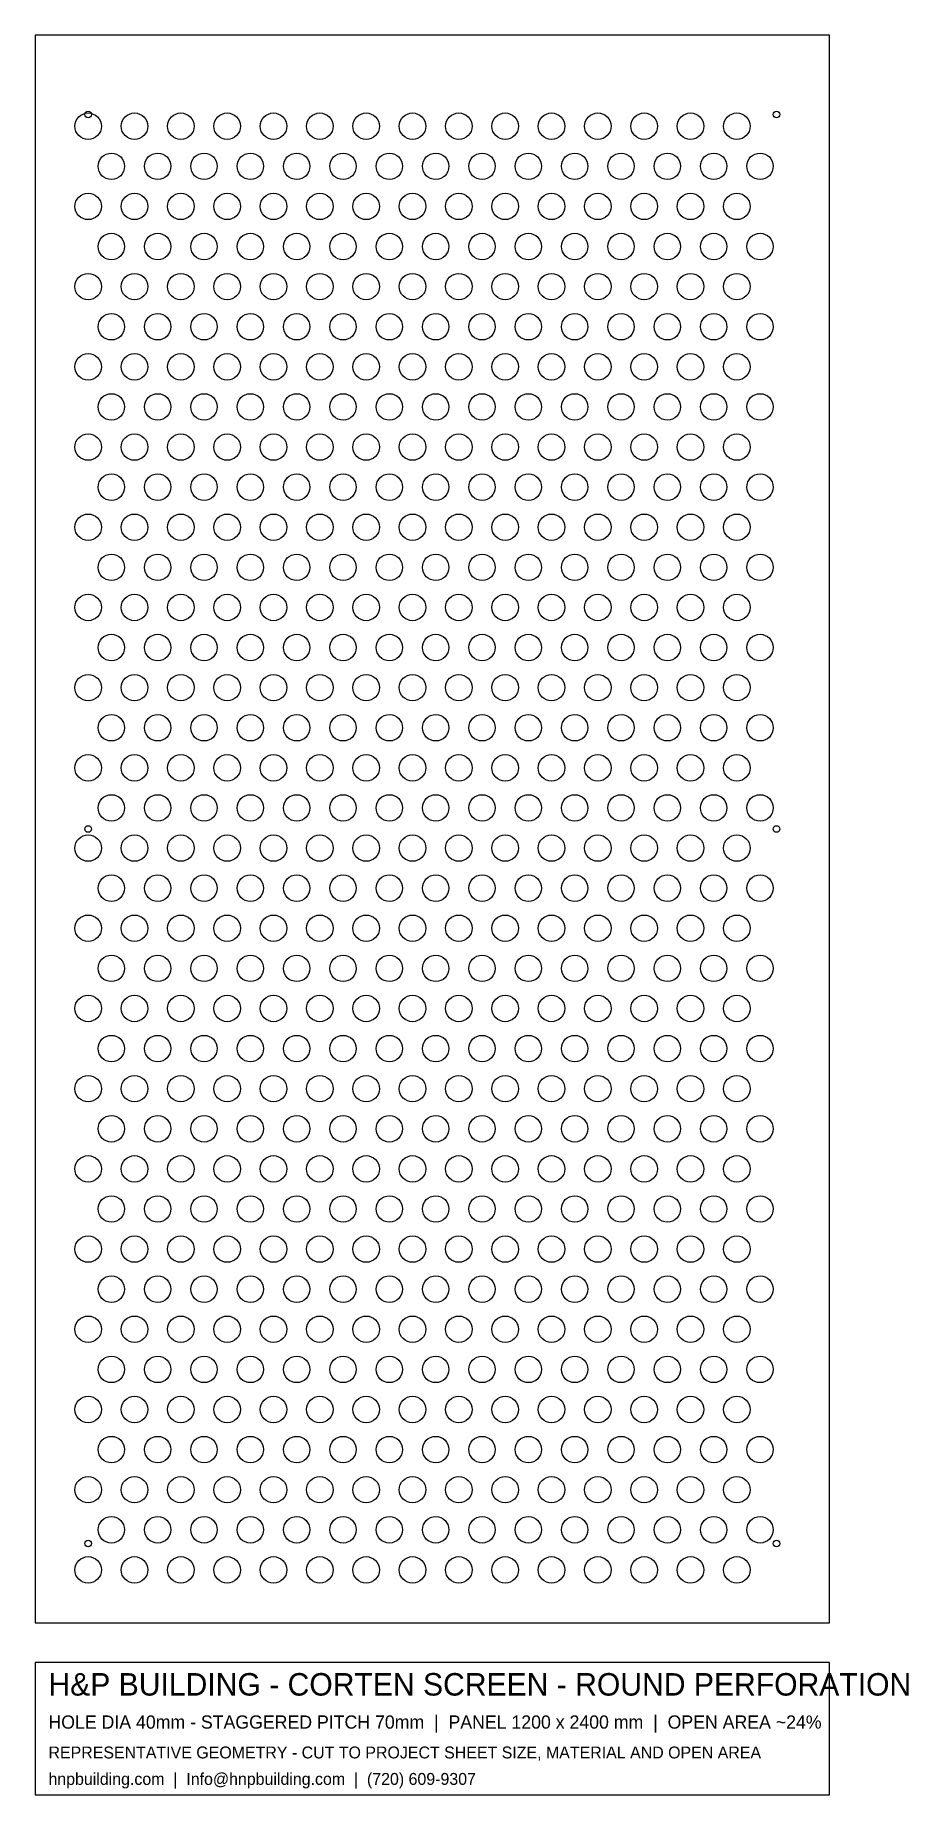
# Model space of a CAD drawing. Header units: millimetres. Extents: x 0 to 1320, y -260 to 2400.
import ezdxf

# ---------------------------------------------------------------- set-up
doc = ezdxf.new("R2010")
doc.units = ezdxf.units.MM
for name, color, linetype in [('HNP-FIXING', 5, 'CONTINUOUS'), ('HNP-NOTES', 8, 'CONTINUOUS'), ('HNP-PANEL-OUTLINE', 7, 'CONTINUOUS'), ('HNP-PERFORATION', 1, 'CONTINUOUS')]:
    doc.layers.add(name, color=color, linetype=linetype)

msp = doc.modelspace()

# ---------------------------------------------------------------- linework, layer by layer
at = {"layer": 'HNP-FIXING'}
for centre in [(80, 2280), (1120, 2280), (80, 1200), (1120, 1200), (80, 120), (1120, 120)]:
    msp.add_circle(centre, 5, dxfattribs=at)
at = {"layer": 'HNP-NOTES'}
for p, q in [((1200, -60), (0, -60)), ((0, -60), (0, -260)), ((1200, -260), (1200, -60)), ((0, -260), (1200, -260))]:
    msp.add_line(p, q, dxfattribs=at)
at = {"layer": 'HNP-PANEL-OUTLINE'}
for p, q in [((1200, 2400), (0, 2400)), ((0, 2400), (0, 0)), ((1200, 0), (1200, 2400)), ((0, 0), (1200, 0))]:
    msp.add_line(p, q, dxfattribs=at)
at = {"layer": 'HNP-PERFORATION'}
for centre in [(80, 2262.384), (150, 2262.384), (220, 2262.384), (290, 2262.384), (360, 2262.384), (430, 2262.384), (500, 2262.384), (570, 2262.384), (640, 2262.384), (710, 2262.384), (780, 2262.384), (850, 2262.384), (920, 2262.384), (990, 2262.384), (1060, 2262.384), (115, 2201.762), (185, 2201.762), (255, 2201.762), (325, 2201.762), (395, 2201.762), (465, 2201.762), (535, 2201.762), (605, 2201.762), (675, 2201.762), (745, 2201.762), (815, 2201.762), (885, 2201.762), (955, 2201.762), (1025, 2201.762), (1095, 2201.762), (80, 2141.14), (150, 2141.14), (220, 2141.14), (290, 2141.14), (360, 2141.14), (430, 2141.14), (500, 2141.14), (570, 2141.14), (640, 2141.14), (710, 2141.14), (780, 2141.14), (850, 2141.14), (920, 2141.14), (990, 2141.14), (1060, 2141.14), (115, 2080.519), (185, 2080.519), (255, 2080.519), (325, 2080.519), (395, 2080.519), (465, 2080.519), (535, 2080.519), (605, 2080.519), (675, 2080.519), (745, 2080.519), (815, 2080.519), (885, 2080.519), (955, 2080.519), (1025, 2080.519), (1095, 2080.519), (80, 2019.897), (150, 2019.897), (220, 2019.897), (290, 2019.897), (360, 2019.897), (430, 2019.897), (500, 2019.897), (570, 2019.897), (640, 2019.897), (710, 2019.897), (780, 2019.897), (850, 2019.897), (920, 2019.897), (990, 2019.897), (1060, 2019.897), (115, 1959.275), (185, 1959.275), (255, 1959.275), (325, 1959.275), (395, 1959.275), (465, 1959.275), (535, 1959.275), (605, 1959.275), (675, 1959.275), (745, 1959.275), (815, 1959.275), (885, 1959.275), (955, 1959.275), (1025, 1959.275), (1095, 1959.275), (80, 1898.653), (150, 1898.653), (220, 1898.653), (290, 1898.653), (360, 1898.653), (430, 1898.653), (500, 1898.653), (570, 1898.653), (640, 1898.653), (710, 1898.653), (780, 1898.653), (850, 1898.653), (920, 1898.653), (990, 1898.653), (1060, 1898.653), (115, 1838.032), (185, 1838.032), (255, 1838.032), (325, 1838.032), (395, 1838.032), (465, 1838.032), (535, 1838.032), (605, 1838.032), (675, 1838.032), (745, 1838.032), (815, 1838.032), (885, 1838.032), (955, 1838.032), (1025, 1838.032), (1095, 1838.032), (80, 1777.41), (150, 1777.41), (220, 1777.41), (290, 1777.41), (360, 1777.41), (430, 1777.41), (500, 1777.41), (570, 1777.41), (640, 1777.41), (710, 1777.41), (780, 1777.41), (850, 1777.41), (920, 1777.41), (990, 1777.41), (1060, 1777.41), (115, 1716.788), (185, 1716.788), (255, 1716.788), (325, 1716.788), (395, 1716.788), (465, 1716.788), (535, 1716.788), (605, 1716.788), (675, 1716.788), (745, 1716.788), (815, 1716.788), (885, 1716.788), (955, 1716.788), (1025, 1716.788), (1095, 1716.788), (80, 1656.166), (150, 1656.166), (220, 1656.166), (290, 1656.166), (360, 1656.166), (430, 1656.166), (500, 1656.166), (570, 1656.166), (640, 1656.166), (710, 1656.166), (780, 1656.166), (850, 1656.166), (920, 1656.166), (990, 1656.166), (1060, 1656.166), (115, 1595.544), (185, 1595.544), (255, 1595.544), (325, 1595.544), (395, 1595.544), (465, 1595.544), (535, 1595.544), (605, 1595.544), (675, 1595.544), (745, 1595.544), (815, 1595.544), (885, 1595.544), (955, 1595.544), (1025, 1595.544), (1095, 1595.544), (80, 1534.923), (150, 1534.923), (220, 1534.923), (290, 1534.923), (360, 1534.923), (430, 1534.923), (500, 1534.923), (570, 1534.923), (640, 1534.923), (710, 1534.923), (780, 1534.923), (850, 1534.923), (920, 1534.923), (990, 1534.923), (1060, 1534.923), (115, 1474.301), (185, 1474.301), (255, 1474.301), (325, 1474.301), (395, 1474.301), (465, 1474.301), (535, 1474.301), (605, 1474.301), (675, 1474.301), (745, 1474.301), (815, 1474.301), (885, 1474.301), (955, 1474.301), (1025, 1474.301), (1095, 1474.301), (80, 1413.679), (150, 1413.679), (220, 1413.679), (290, 1413.679), (360, 1413.679), (430, 1413.679), (500, 1413.679), (570, 1413.679), (640, 1413.679), (710, 1413.679), (780, 1413.679), (850, 1413.679), (920, 1413.679), (990, 1413.679), (1060, 1413.679), (115, 1353.057), (185, 1353.057), (255, 1353.057), (325, 1353.057), (395, 1353.057), (465, 1353.057), (535, 1353.057), (605, 1353.057), (675, 1353.057), (745, 1353.057), (815, 1353.057), (885, 1353.057), (955, 1353.057), (1025, 1353.057), (1095, 1353.057), (80, 1292.436), (150, 1292.436), (220, 1292.436), (290, 1292.436), (360, 1292.436), (430, 1292.436), (500, 1292.436), (570, 1292.436), (640, 1292.436), (710, 1292.436), (780, 1292.436), (850, 1292.436), (920, 1292.436), (990, 1292.436), (1060, 1292.436), (115, 1231.814), (185, 1231.814), (255, 1231.814), (325, 1231.814), (395, 1231.814), (465, 1231.814), (535, 1231.814), (605, 1231.814), (675, 1231.814), (745, 1231.814), (815, 1231.814), (885, 1231.814), (955, 1231.814), (1025, 1231.814), (1095, 1231.814), (80, 1171.192), (150, 1171.192), (220, 1171.192), (290, 1171.192), (360, 1171.192), (430, 1171.192), (500, 1171.192), (570, 1171.192), (640, 1171.192), (710, 1171.192), (780, 1171.192), (850, 1171.192), (920, 1171.192), (990, 1171.192), (1060, 1171.192), (115, 1110.57), (185, 1110.57), (255, 1110.57), (325, 1110.57), (395, 1110.57), (465, 1110.57), (535, 1110.57), (605, 1110.57), (675, 1110.57), (745, 1110.57), (815, 1110.57), (885, 1110.57), (955, 1110.57), (1025, 1110.57), (1095, 1110.57), (80, 1049.948), (150, 1049.948), (220, 1049.948), (290, 1049.948), (360, 1049.948), (430, 1049.948), (500, 1049.948), (570, 1049.948), (640, 1049.948), (710, 1049.948), (780, 1049.948), (850, 1049.948), (920, 1049.948), (990, 1049.948), (1060, 1049.948), (115, 989.327), (185, 989.327), (255, 989.327), (325, 989.327), (395, 989.327), (465, 989.327), (535, 989.327), (605, 989.327), (675, 989.327), (745, 989.327), (815, 989.327), (885, 989.327), (955, 989.327), (1025, 989.327), (1095, 989.327), (80, 928.705), (150, 928.705), (220, 928.705), (290, 928.705), (360, 928.705), (430, 928.705), (500, 928.705), (570, 928.705), (640, 928.705), (710, 928.705), (780, 928.705), (850, 928.705), (920, 928.705), (990, 928.705), (1060, 928.705), (115, 868.083), (185, 868.083), (255, 868.083), (325, 868.083), (395, 868.083), (465, 868.083), (535, 868.083), (605, 868.083), (675, 868.083), (745, 868.083), (815, 868.083), (885, 868.083), (955, 868.083), (1025, 868.083), (1095, 868.083), (80, 807.461), (150, 807.461), (220, 807.461), (290, 807.461), (360, 807.461), (430, 807.461), (500, 807.461), (570, 807.461), (640, 807.461), (710, 807.461), (780, 807.461), (850, 807.461), (920, 807.461), (990, 807.461), (1060, 807.461), (115, 746.84), (185, 746.84), (255, 746.84), (325, 746.84), (395, 746.84), (465, 746.84), (535, 746.84), (605, 746.84), (675, 746.84), (745, 746.84), (815, 746.84), (885, 746.84), (955, 746.84), (1025, 746.84), (1095, 746.84), (80, 686.218), (150, 686.218), (220, 686.218), (290, 686.218), (360, 686.218), (430, 686.218), (500, 686.218), (570, 686.218), (640, 686.218), (710, 686.218), (780, 686.218), (850, 686.218), (920, 686.218), (990, 686.218), (1060, 686.218), (115, 625.596), (185, 625.596), (255, 625.596), (325, 625.596), (395, 625.596), (465, 625.596), (535, 625.596), (605, 625.596), (675, 625.596), (745, 625.596), (815, 625.596), (885, 625.596), (955, 625.596), (1025, 625.596), (1095, 625.596), (80, 564.974), (150, 564.974), (220, 564.974), (290, 564.974), (360, 564.974), (430, 564.974), (500, 564.974), (570, 564.974), (640, 564.974), (710, 564.974), (780, 564.974), (850, 564.974), (920, 564.974), (990, 564.974), (1060, 564.974), (115, 504.352), (185, 504.352), (255, 504.352), (325, 504.352), (395, 504.352), (465, 504.352), (535, 504.352), (605, 504.352), (675, 504.352), (745, 504.352), (815, 504.352), (885, 504.352), (955, 504.352), (1025, 504.352), (1095, 504.352), (80, 443.731), (150, 443.731), (220, 443.731), (290, 443.731), (360, 443.731), (430, 443.731), (500, 443.731), (570, 443.731), (640, 443.731), (710, 443.731), (780, 443.731), (850, 443.731), (920, 443.731), (990, 443.731), (1060, 443.731), (115, 383.109), (185, 383.109), (255, 383.109), (325, 383.109), (395, 383.109), (465, 383.109), (535, 383.109), (605, 383.109), (675, 383.109), (745, 383.109), (815, 383.109), (885, 383.109), (955, 383.109), (1025, 383.109), (1095, 383.109), (80, 322.487), (150, 322.487), (220, 322.487), (290, 322.487), (360, 322.487), (430, 322.487), (500, 322.487), (570, 322.487), (640, 322.487), (710, 322.487), (780, 322.487), (850, 322.487), (920, 322.487), (990, 322.487), (1060, 322.487), (115, 261.865), (185, 261.865), (255, 261.865), (325, 261.865), (395, 261.865), (465, 261.865), (535, 261.865), (605, 261.865), (675, 261.865), (745, 261.865), (815, 261.865), (885, 261.865), (955, 261.865), (1025, 261.865), (1095, 261.865), (80, 201.244), (150, 201.244), (220, 201.244), (290, 201.244), (360, 201.244), (430, 201.244), (500, 201.244), (570, 201.244), (640, 201.244), (710, 201.244), (780, 201.244), (850, 201.244), (920, 201.244), (990, 201.244), (1060, 201.244), (115, 140.622), (185, 140.622), (255, 140.622), (325, 140.622), (395, 140.622), (465, 140.622), (535, 140.622), (605, 140.622), (675, 140.622), (745, 140.622), (815, 140.622), (885, 140.622), (955, 140.622), (1025, 140.622), (1095, 140.622), (80, 80), (150, 80), (220, 80), (290, 80), (360, 80), (430, 80), (500, 80), (570, 80), (640, 80), (710, 80), (780, 80), (850, 80), (920, 80), (990, 80), (1060, 80)]:
    msp.add_circle(centre, 20, dxfattribs=at)

# ---------------------------------------------------------------- texts
at = {"layer": 'HNP-NOTES'}
for s, height, p in [('H&P BUILDING - CORTEN SCREEN - ROUND PERFORATION', 34, (20, -110)), ('HOLE DIA 40mm - STAGGERED PITCH 70mm  |  PANEL 1200 x 2400 mm  |  OPEN AREA ~24%', 20, (20, -160)), ('REPRESENTATIVE GEOMETRY - CUT TO PROJECT SHEET SIZE, MATERIAL AND OPEN AREA', 18, (20, -205)), ('hnpbuilding.com  |  Info@hnpbuilding.com  |  (720) 609-9307', 18, (20, -245))]:
    msp.add_text(s, height=height, dxfattribs=at).set_placement(p)

doc.saveas('drawing.dxf')
